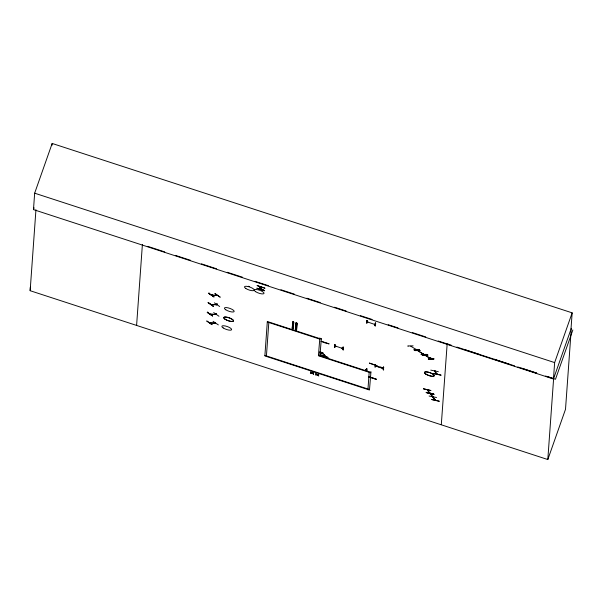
<?xml version="1.0" encoding="UTF-8"?>
<svg xmlns="http://www.w3.org/2000/svg" width="603" height="603" viewBox="0 0 603 603"><rect width="100%" height="100%" fill="white"/><g stroke="black" fill="none" stroke-linecap="round" stroke-linejoin="round"><path stroke-width="0.9" d="M213.07 321.324L218.346 324.904M213.673 312.565L218.979 316.251M214.367 302.842L219.673 306.528M220.087 297.113L215.06 293.563M413.854 349.77L419.221 349.544M419.469 349.808L414.065 349.906L419.145 349.627M421.015 354.376L426.653 354.413L421.263 354.564M570.981 329.268L572.157 312.851L52.167 143.454L34.657 193.186L33.482 209.603L553.464 379.008L571.312 328.334L565.508 409.294L547.81 459.546L30.15 290.706L30.331 287.164M30.15 290.706L35.946 209.754M52.039 145.278L52.167 143.454M136.587 325.582L142.398 244.434M266.428 355.943L268.825 322.499M292.711 321.889L292.184 328.688L292.945 321.783M293.133 322.032L292.681 328.854L293.02 321.814M293.706 322.032L293.224 328.823M292.99 328.929L293.427 322.138M293.782 322.062L293.299 328.854M295.869 322.922L295.334 329.72L296.096 322.816M296.179 322.846L295.907 329.871M296.668 330.12L296.096 329.969L296.864 323.065M297.083 323.344L296.563 330.105L296.94 323.095M319.937 355.762L321.354 338.419M323.231 354.112L323.2 352.891L319.718 351.798L319.748 353.026L323.118 354.044M334.544 347.087L334.778 344.539L334.982 347.23L334.544 347.087L334.733 344.562M334.959 347.102L335.14 344.599M335.147 346.039L335.939 346.303L335.238 345.971M342.911 348.572L342.089 348.323L342.225 347.682M342.805 348.549L342.044 348.202M343.001 347.275L342.828 349.785L343.258 349.921L343.152 346.861M367.981 389.025L369.179 372.3M370.958 371.689L369.473 390.005L264.868 355.928L267.333 321.512L321.128 339.037M441.298 424.655L447.162 343.914L449.823 344.78M553.464 379.008L554.639 362.591L572.157 312.851M547.81 459.546L553.614 378.594L547.403 376.566M321.113 341.411L328.982 343.891M320.185 354.752L328.032 357.323M325.205 342.805L324.806 342.881M324.195 355.333L323.894 356.064L324.489 355.197M323.879 357.27C325.221 351.383 322.733 357.195 324.316 357.413L324.625 354.519M324.497 354.828L324.301 357.293M325.221 356.463L325.394 355.725L325.19 356.471M328.974 343.831L321.135 341.253M327.979 357.549L320.148 354.843M365.667 369.654L366.436 369.895M365.606 369.639L366.443 369.805M366.767 371.222L366.993 368.704L366.549 368.606L366.322 371.094L366.767 371.222L366.647 368.516M369.383 363.202L377.229 365.772L369.405 363.044M376.302 379.114L368.456 376.543M368.441 376.589L376.257 379.325L368.41 376.754M373.144 364.694L373.476 364.596M372.481 377.938L372.209 377.87M375.473 364.619L375.33 367.197L374.893 367.054L375.541 364.581M383.289 368.569L375.473 365.9M382.596 367.762L379.988 366.82M383.553 366.865L383.176 369.767L383.591 369.85M383.267 369.722L383.493 367.189M383.614 369.91L383.531 367.257M264.611 290.759L256.772 288.181L264.634 290.691M259.863 289.161C261.318 282.98 258.499 289.583 260.225 289.221M260.149 289.259L260.473 286.734M260.24 289.342L260.488 286.862M261.491 287.126L261.205 289.583L263.76 290.405M264.868 288.136L257.036 285.536L264.875 288.204M366.632 322.974C368.252 317.155 365.471 322.929 367.069 323.118L367.408 320.66L366.978 320.502M366.684 322.937L367.363 320.57M375.074 324.542L374.38 324.21M375.398 322.861L374.908 325.726L375.345 325.869L374.998 325.643M375.036 325.71L375.443 322.914M375.345 325.869L375.692 323.396L375.254 323.276M433.519 373.513L441.042 375.209M440.936 375.036L433.474 373.551M426.163 392.38L433.602 393.932L426.163 392.349M429.102 396.02L436.549 397.528M439.24 401.236L431.65 399.518L439.24 401.206M410.718 346.197L416.545 349.695M430.293 358.551L430.821 357.813M33.482 209.603L34.107 207.824M208.615 293.337L209.098 292.937L208.924 293.284L214.005 296.925L208.623 293.322L213.997 296.819M212.218 295.259L212.135 294.332M212.49 294.498L212.173 295.221L212.248 294.377M212.06 295.101L212.414 294.709M207.259 312.377L212.64 315.98L207.251 312.392L207.734 311.992M212.015 324.58L206.678 321.052M207.997 302.623L213.334 306.151M216.801 303.897L216.552 304.628M216.982 303.942L216.665 304.666L210.824 304.394M217.095 304.063L216.884 304.824L217.155 304.07M216.108 313.62L216.032 314.389M210.048 314.103L215.964 314.382L216.289 313.666M261.8 287.269L261.551 289.757M319.854 337.929L318.407 355.762L370.709 372.797M324.113 354.775L324.55 354.918M324.173 355.122L323.939 356.056M342.466 347.501L342.21 348.24M382.415 368.282L382.604 367.672M383.847 367.4L383.402 367.28M413.123 345.851L407.741 345.979L408.05 346.197M414.924 350.629L420.359 350.449M418.851 350.351L418.474 351.157L418.58 350.358M418.324 351.082L418.67 350.396M418.414 351.119L418.859 350.388M427.911 355.084L422.258 355.129M423.095 353.931L423.276 353.418M425.386 354.564L425.19 355.333L430.836 358.868M425.575 354.564L425.492 355.363L425.748 354.632M425.635 354.602L425.416 355.333L431.032 358.853M433.723 358.793L428.236 358.943L433.934 358.921M430.203 358.476L430.7 357.783M423.389 388.814L430.972 390.548L423.412 388.777M430.776 370.129L438.358 371.712M434.967 370.89L434.65 371.32M434.477 371.101L435.042 371.456L435.223 370.943M572.85 329.947L555.484 379.272L545.557 376.031M434.009 394.294L426.427 392.651L434.032 394.264M208.276 302.578L213.304 306.188M207.56 312.339L212.573 315.919M206.957 321.007L212.015 324.685M422.522 355.235L427.859 355.114M375.149 364.521L375.563 364.702M423.728 354.33L418.203 350.825M261.227 288.475L260.36 288.189M211.743 295.244L217.57 295.455L211.465 295.04M210.899 304.538L211.502 304.56M216.191 314.54L210.266 314.253M209.58 322.959L209.965 322.831M215.565 323.253L214.992 323.223M260.541 288.046L261.242 288.302M324.437 356.124L325.228 356.381M437.054 374.282L436.768 373.928L437.16 374.064M429.864 392.983L427.376 389.794M432.389 396.51L432.939 396.864L430.421 393.638M433.263 397.422L432.713 397.053L435.11 400.188M435.155 400.196L435.351 400.053M435.494 400.286L433.142 397.181M216.123 304.628L216.831 304.824L210.997 304.553M215.482 323.231L209.731 322.989M375.533 365.931L383.297 368.478M296.322 323.095L295.689 329.637M296.586 323.178L296.096 329.969M374.991 324.535L367.325 321.874L367.951 322.07M422.213 355.167L427.648 354.979M428.552 359.139L433.941 358.973M208.284 302.683L213.047 306.196M209.467 322.839L215.226 323.057M430.308 393.857L430.55 393.721M415.912 349.303L416.485 349.65M416.356 349.702L416.055 349.371M34.657 193.186L554.639 362.591M447.162 343.914L451.632 345.368M464.159 349.461L479.362 354.421M491.89 358.514L508.879 364.061M517.826 366.978L536.61 373.114M147.75 246.371L164.732 251.903M175.458 255.393L190.654 260.345M201.379 263.835L216.567 268.787M227.293 272.285L242.489 277.229M255.001 281.307L268.41 285.679M280.923 289.757L294.324 294.121M306.837 298.199L320.246 302.563M334.544 307.221L346.167 311.005M360.466 315.671L372.081 319.454M388.174 324.693L398.003 327.896M412.301 332.555L425.71 336.926M438.223 340.996L446.265 343.62M456.916 347.087L492.402 358.649M494.174 359.23L500.384 361.25M501.274 361.544L514.578 365.878M521.678 368.184L536.76 373.099M267.302 322.002L319.605 339.037M335.155 345.956L342.828 348.542M318.407 355.265L370.739 372.315M264.905 355.446L369.511 389.523M263.873 290.081L261.257 289.214L261.114 289.628L261.551 286.787M432.645 396.804L430.135 393.631M434.786 371.131L437.296 374.282M423.487 354.3L417.932 350.833M214.954 293.608L220.11 297.128M436.919 374.199L434.514 371.109M427.271 390.02L429.585 392.937L429.306 392.659M429.72 392.749L429.344 392.666M343.092 347.185L343.265 349.906M248.323 286.252A5.148 1.515 19.4 0 1 249.589 286.613M320.185 352.348C322.002 354.918 324.173 352.28 320.185 352.348M313.138 372.752L312.105 372.948L310.545 371.908L311.789 372.986L310.447 373.234L312.128 373.234L313.711 374.297L312.437 373.204L313.764 372.956L313.138 372.752M318.226 374.41L317.201 374.614L315.633 373.566L316.884 374.644L315.535 374.893L317.216 374.893L318.799 375.955L317.532 374.862L318.859 374.614L318.226 374.41M245.82 288.475A5.163 1.515 19.4 0 0 254.059 290.442A5.163 1.515 19.4 0 0 248.202 286.576A5.163 1.515 19.4 0 0 245.82 288.475M255.634 291.671A5.163 1.515 19.4 0 0 263.865 293.638A5.163 1.515 19.4 0 0 258.009 289.772A5.163 1.515 19.4 0 0 255.634 291.671M223.223 327.949A5.163 1.515 19.4 0 0 231.462 329.916A5.163 1.515 19.4 0 0 225.605 326.042A5.163 1.515 19.4 0 0 223.223 327.949M225.085 319.221A5.163 1.515 19.4 0 0 233.323 321.188A5.163 1.515 19.4 0 0 227.467 317.321A5.163 1.515 19.4 0 0 225.085 319.221A5.163 1.515 19.4 0 0 233.308 321.218A5.163 1.515 19.4 0 0 227.452 317.351A5.163 1.515 19.4 0 0 225.07 319.251M225.756 309.761A5.163 1.515 19.4 0 0 233.994 311.728A5.163 1.515 19.4 0 0 228.138 307.862A5.163 1.515 19.4 0 0 225.756 309.761M425.816 374.056A5.163 1.515 19.4 0 0 434.054 376.023A5.163 1.515 19.4 0 0 428.198 372.157A5.163 1.515 19.4 0 0 425.816 374.056A5.163 1.515 19.4 0 0 434.047 376.046A5.163 1.515 19.4 0 0 428.19 372.172A5.163 1.515 19.4 0 0 425.808 374.079"/></g></svg>
